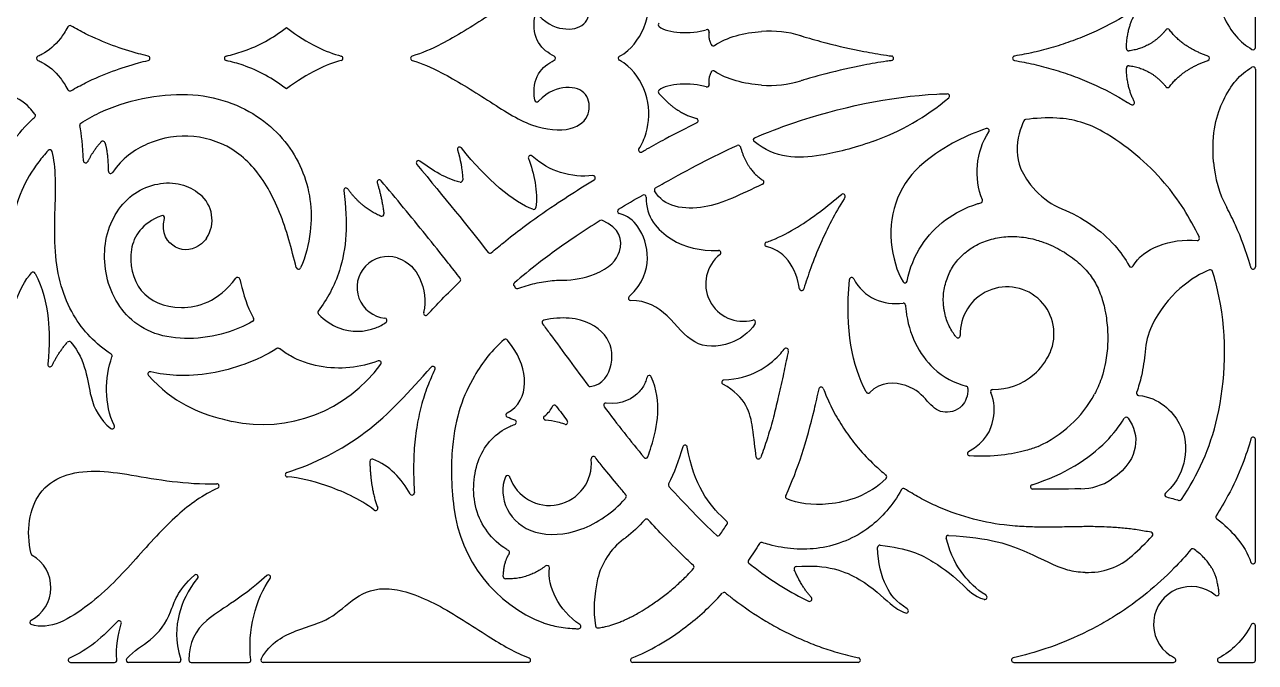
# Model space of a CAD drawing. Header units: millimetres. Extents: x -254 to 403, y -359 to 324.
# Drawn here: x 5.2 to 140.2, y -66.3 to 3.7 of the extents above; entities that cross this region are included whole.
import ezdxf

# ---------------------------------------------------------------- set-up
doc = ezdxf.new("R2010")
doc.units = ezdxf.units.MM
doc.header["$MEASUREMENT"] = 0
doc.layers.add('Layer 03', color=5, linetype='Continuous')

msp = doc.modelspace()

# ---------------------------------------------------------------- linework, layer by layer
at = {"layer": 'Layer 03'}
for p, q in [((140.25, 1.19), (140.25, 22.9)), ((140.25, -1.19), (140.25, -22.9)), ((58.69, -31.64), (58.16, -30.93)), ((140.25, -55.25), (140.25, -41.83)), ((140.25, -66.06), (140.25, -62.28)), ((10.22, -66.31), (15.05, -66.31)), ((22.08, -66.31), (16.58, -66.31)), ((23.46, -66.31), (29.77, -66.31)), ((60.47, -66.31), (31.36, -66.31)), ((96.65, -66.31), (71.92, -66.31)), ((113.74, -66.31), (131.27, -66.31)), ((136.32, -66.31), (140, -66.31))]:
    msp.add_line(p, q, dxfattribs=at)
for centre, radius, start, end in [((10.14, 3.34), 0.249, 59.7788, 152.7931), ((74.97, 3.69), 0.249, 138.1935, 230.9758), ((80.06, 2.9), 0.249, 346.8425, 107.2344), ((86.94, -8.78), 11.76, 73.098, 94.2734), ((130.63, 2.97), 0.249, 36.0283, 141.0963), ((80.76, 1.61), 0.249, 207.173, 304.7205), ((6.75, 0), 0.249, 113.951, 246.049), ((18.68, 0), 0.249, 283.0943, 76.9057), ((27.35, 0), 0.249, 103.0328, 256.9672), ((39.87, 0), 0.249, 285.1375, 74.8625), ((47.79, 0), 0.249, 106.3392, 253.6608), ((63.2, 0), 0.249, 296.7258, 63.2742), ((70.58, 0), 0.249, 118.4647, 241.5353), ((100.29, 0), 0.249, 278.0399, 81.9601), ((113.86, 0), 0.249, 99.4124, 260.5876), ((126.34, 1.06), 0.249, 178.6044, 277.1859), ((134.96, 0), 0.249, 289.4431, 70.5569), ((140, 1.19), 0.249, 239.3379, 0), ((126.34, -1.06), 0.249, 82.8141, 181.3956), ((140, -1.19), 0.249, 360, 120.6621), ((80.76, -1.61), 0.249, 55.2795, 152.827), ((86.94, 8.78), 11.76, 265.7266, 286.902), ((10.14, -3.34), 0.249, 207.2069, 300.2212), ((74.97, -3.69), 0.249, 129.0242, 221.8065), ((80.06, -2.9), 0.249, 252.7656, 13.1575), ((106.43, -4.14), 0.249, 310.185, 91.3041), ((130.63, -2.97), 0.249, 218.9037, 323.9717), ((61.41, -4.54), 0.249, 188.8881, 316.8862), ((89.28, 16.16), 26.83, 289.5046, 310.185), ((126.74, -4.87), 0.249, 237.5466, 27.6839), ((6.12, -6.28), 0.249, 312.8123, 36.454), ((78.85, -6.84), 0.249, 296.4714, 76.696), ((115.05, -6.96), 0.249, 97.3496, 156.9928), ((117.98, -17.51), 10.95, 59.6022, 87.4236), ((11.49, -7.32), 0.249, 122.687, 191.2794), ((110.79, -7.95), 0.249, 325.7009, 108.5738), ((13.77, -9.34), 0.249, 19.4885, 137.9161), ((85.39, -8.95), 0.249, 112.8746, 231.6923), ((7.96, -10.29), 0.249, 13.4948, 137.4867), ((52.92, -9.99), 0.249, 38.3406, 197.4591), ((60.7, -10.91), 0.249, 47.9697, 200.9161), ((72.8, -10.07), 0.249, 146.165, 299.259), ((83.49, -9.79), 0.249, 15.8798, 114.531), ((11.88, -11.24), 0.249, 181.4074, 335.292), ((48.41, -11.48), 0.249, 53.2245, 219.8515), ((110.18, -19.14), 9.94, 129.4408, 185.7375), ((148.12, -10.48), 12.5, 184.194, 208.193), ((14.63, -12.39), 0.249, 179.3445, 326.6553), ((44.11, -13.6), 0.249, 39.9887, 197.6531), ((53.02, -13.34), 0.249, 257.5276, 1.8199), ((67.55, -13.13), 0.249, 301.3206, 96.7994), ((86.07, -13.6), 0.249, 294.3846, 57.4203), ((40.45, -14.48), 0.249, 35.603, 188.1526), ((74.54, -14.43), 0.249, 119.4307, 207.8096), ((122.13, -8.94), 8.19, 223.1102, 247.6972), ((22.1, -17.74), 3.65, 326.902, 51.086), ((73.14, -15.23), 0.249, 357.7811, 119.9248), ((94.99, -15.14), 0.249, 327.8755, 129.9036), ((110.06, -15.62), 0.249, 285.5178, 22.0825), ((20.31, -17.51), 0.249, 344.0152, 111.026), ((44.37, -17.1), 0.249, 247.4711, 7.8758), ((61.04, -16.34), 0.249, 250.4512, 352.3447), ((70.49, -16.79), 0.249, 121.0635, 255.264), ((68.5, -18.02), 0.249, 65.8954, 122.1256), ((86.65, -20.42), 0.249, 109.1395, 255.6894), ((133.87, -19.76), 0.249, 264.2202, 25.2312), ((56.24, -21.15), 0.249, 218.0333, 310.5392), ((84.03, -24.77), 4.1, 127.9848, 285.1166), ((81.35, -21.35), 0.249, 307.9848, 91.0059), ((45.05, -25.15), 3.39, 72.4786, 264.5751), ((126.61, -22.67), 0.249, 208.5816, 330.5559), ((140, -22.9), 0.249, 195.7822, 360), ((6.13, -23.73), 0.249, 28.0141, 135.0579), ((28.55, -24.29), 0.249, 13.3926, 143.5177), ((35.24, -22.91), 0.249, 195.1701, 336.566), ((52.79, -24.3), 0.249, 314.1032, 37.9749), ((64.2, -14.52), 9.83, 270.2837, 291.0905), ((95.95, -24.31), 0.249, 26.6204, 174.7758), ((135.31, -23.46), 0.249, 17.26, 109.1703), ((59.09, -24.84), 0.249, 130.7347, 217.2841), ((59.23, -25.03), 0.249, 217.2482, 290.3994), ((90.45, -25.25), 0.249, 188.2725, 343.0205), ((101.8, -24.41), 0.249, 213.119, 349.0948), ((113, -30.24), 5.15, 336.1275, 182.0369), ((71.69, -26.34), 0.249, 133.0936, 270.902), ((101.61, -27.12), 0.249, 2.9835, 97.4827), ((37.61, -27.9), 0.249, 142.7369, 223.5758), ((49.22, -27.97), 0.249, 168.0552, 317.188), ((30.09, -28.65), 0.249, 299.9909, 29.0052), ((44.7, -28.77), 0.249, 307.1114, 84.5751), ((62.21, -28.99), 0.249, 102.6767, 216.6405), ((85.16, -28.97), 0.249, 327.1909, 105.1166), ((136.66, -32.93), 8.55, 155.3665, 175.3266), ((57.96, -31.08), 0.249, 36.5417, 129.8347), ((107.6, -30.44), 0.249, 219.682, 2.0369), ((10.06, -31.33), 0.249, 40.7995, 139.6705), ((33, -32.07), 0.249, 52.3486, 122.0391), ((88.75, -32.07), 0.249, 347.8925, 142.1586), ((7.97, -33.61), 0.249, 174.336, 334.617), ((14.54, -32.69), 0.249, 340.4486, 56.4016), ((31.3, -24.21), 15.99, 257.8521, 324.1421), ((44.06, -33.44), 0.249, 324.1421, 111.4411), ((18.96, -34.65), 0.249, 76.026, 221.8195), ((49.99, -34.06), 0.249, 333.6884, 138.3777), ((73.73, -35.06), 0.249, 24.0493, 164.6554), ((67.23, -35.78), 0.249, 216.7099, 276.0556), ((81.94, -35.56), 0.249, 93.2074, 241.4528), ((92.6, -36.33), 0.249, 20.4405, 167.8468), ((108.45, -36.23), 0.249, 0.6866, 74.7154), ((111.44, -36.6), 0.249, 91.1121, 202.5589), ((97.76, -36.51), 0.249, 207.1349, 316.8629), ((110.96, -30.51), 13.26, 294.2313, 331.34), ((127.45, -36.75), 0.249, 160.6336, 264.012), ((58.24, -39.15), 0.249, 117.4302, 243.4066), ((63.32, -38.32), 0.249, 36.6771, 156.8937), ((68.98, -38.09), 0.249, 83.4851, 217.176), ((14.8, -40.44), 0.249, 229.4747, 24.9054), ((58.9, -39.95), 0.249, 290.0612, 72.5675), ((62.38, -39.47), 0.249, 126.7735, 265.8635), ((64.54, -39.94), 0.249, 248.7082, 36.9539), ((126.08, -39.64), 0.249, 35.3881, 148.3118), ((140, -41.83), 0.249, 0, 164.3843), ((77.66, -42.71), 0.249, 9.1493, 163.7371), ((108.9, -43.38), 0.249, 120.4408, 266.2979), ((43.32, -44.24), 0.249, 69.4132, 181.4471), ((62.78, -44.47), 4.61, 198.678, 5.1938), ((67.62, -43.95), 0.249, 38.214, 186.1457), ((62.78, -44.47), 4.61, 5.1938, 6.1457), ((73.35, -43.65), 0.249, 219.5769, 340.7061), ((85.72, -43.73), 0.249, 189.4983, 339.3979), ((34.04, -45.7), 0.249, 107.5262, 265.1416), ((58.18, -46.03), 0.249, 18.678, 157.2027), ((99.55, -45.93), 0.249, 315.4805, 50.8771), ((26.27, -46.95), 0.249, 294.5469, 91.1336), ((76.08, -46.82), 0.249, 153.5464, 221.8326), ((101.63, -47.45), 0.249, 56.8397, 151.1158), ((115.81, -47.04), 0.249, 107.2002, 268.2401), ((121.02, -41.11), 6.15, 270.6436, 303.9459), ((47.71, -47.69), 0.249, 209.1613, 4.0117), ((70.98, -48.07), 0.249, 320.1045, 40.5107), ((88.93, -48.12), 0.249, 155.2655, 246.5476), ((130.56, -47.91), 0.249, 133.4289, 256.4392), ((131.93, -48.28), 0.249, 252.7936, 325.9479), ((43.7, -49.4), 0.249, 231.7215, 21.2103), ((67.76, -47.45), 15.58, 186.9903, 248.8189), ((73.42, -50.82), 0.249, 42.5119, 138.4413), ((82.06, -50.99), 0.249, 327.4829, 48.2793), ((136.15, -50.34), 0.249, 147.048, 233.885), ((81.28, -52.17), 0.249, 226.9638, 325.588), ((106.56, -52.62), 0.249, 87.3125, 194.7619), ((128.75, -52.27), 0.249, 317.0866, 78.3548), ((75.49, -58.88), 7.62, 126.9554, 166.8801), ((86.05, -53.38), 0.249, 71.1402, 147.6425), ((99.04, -53.68), 0.249, 83.79, 181.1875), ((133.37, -54.08), 0.249, 54.2042, 139.8356), ((4.02, -58.08), 4.05, 297.4934, 60.4073), ((6.14, -54.35), 0.249, 193.2798, 240.4073), ((58.16, -54.24), 0.249, 325.0563, 60.3081), ((84.82, -55.23), 0.249, 144.9422, 231.6778), ((121.9, -49.13), 7.3, 267.3761, 311.7102), ((140, -55.25), 0.249, 199.7336, 0), ((23.98, -56.92), 0.249, 319.4204, 132), ((31.93, -56.96), 0.249, 323.0559, 132.0694), ((62.52, -55.91), 0.249, 353.6751, 127.6412), ((78.4, -55.85), 0.249, 317.7396, 47.288), ((89.88, -56.03), 0.249, 94.9952, 202.7817), ((57.96, -56.89), 0.249, 177.615, 268.1413), ((133.2, -62.11), 4.13, 50.0975, 236.3551), ((81.94, -58.88), 0.249, 51.6761, 137.9822), ((91.33, -59.36), 0.249, 244.5893, 41.8979), ((110.55, -59.15), 0.249, 253.509, 58.1356), ((136.01, -58.75), 0.249, 230.0975, 3.4792), ((101.92, -60.64), 0.249, 252.0288, 58.2805), ((6, -61.9), 0.249, 117.4934, 249.105), ((15.56, -61.98), 0.249, 342.3165, 136.7997), ((140, -62.28), 0.249, 360, 154.8772), ((65.97, -62.36), 0.249, 268.6057, 55.3759), ((68.07, -62.27), 0.249, 188.8611, 277.2191), ((10.22, -66.06), 0.249, 112.9205, 270), ((15.05, -66.06), 0.249, 270, 4.8205), ((16.58, -66.06), 0.249, 138.5194, 270), ((22.08, -66.06), 0.249, 270, 16.3905), ((23.46, -66.06), 0.249, 179.5266, 270), ((29.77, -66.06), 0.249, 270, 7.7707), ((31.36, -66.06), 0.249, 150.9868, 270), ((60.47, -66.06), 0.249, 270, 69.3803), ((71.92, -66.06), 0.249, 111.147, 270), ((96.65, -66.06), 0.249, 270, 77.3205), ((113.74, -66.06), 0.249, 103.1328, 270), ((131.27, -66.06), 0.249, 270, 62.6602), ((136.32, -66.06), 0.249, 116.3613, 270), ((140, -66.06), 0.249, 270, 360)]:
    msp.add_arc(centre, radius, start, end, dxfattribs=at)
for points, knots in [([(135.65, 11.39), (135.41, 8.08), (136.75, 3.82), (138.55, 1.76), (139.87, 0.98)], [540.527479, 540.527479, 540.527479, 540.527479, 546.731758, 554.064512, 554.064512, 554.064512, 554.064512]), ([(70.46, 0.22), (70.79, 0.39), (72.11, 1.3), (73.91, 4.31), (73.67, 7.81), (72.94, 9.41), (72.59, 9.94)], [1417.803903, 1417.803903, 1417.803903, 1417.803903, 1419.218878, 1423.932934, 1428.646989, 1431.323659, 1431.323659, 1431.323659, 1431.323659]), ([(61.59, 4.71), (62.62, 3.61), (64.91, 2.91), (67.02, 3.69), (67.4, 6.2), (65.51, 8.09), (60.82, 7.76), (56.09, 4.63), (51.22, 1.59), (48.77, 0.55), (47.72, 0.24)], [918.2689, 918.2689, 918.2689, 918.2689, 922.522601, 927.232541, 931.942482, 936.652423, 941.362364, 946.072304, 950.782245, 954.188106, 954.188106, 954.188106, 954.188106]), ([(126.61, 5.08), (126.48, 5), (125.09, 4.13), (122.97, 3.02), (120.21, 1.9), (118.09, 1.2), (115.96, 0.64), (114.53, 0.36), (113.82, 0.25)], [532.549123, 532.549123, 532.549123, 532.549123, 533.004885, 537.49177, 539.736352, 541.970583, 544.218732, 546.36623, 546.36623, 546.36623, 546.36623]), ([(9.92, 3.46), (9.66, 2.96), (8.82, 1.65), (7.71, 0.74), (6.8, 0.3), (6.65, 0.23)], [445.702642, 445.702642, 445.702642, 445.702642, 447.459663, 451.200791, 451.958609, 451.958609, 451.958609, 451.958609]), ([(18.74, 0.24), (18.38, 0.32), (16.19, 0.88), (13.34, 1.89), (10.8, 3.25), (10.27, 3.56)], [435.116062, 435.116062, 435.116062, 435.116062, 436.455497, 443.433612, 445.296791, 445.296791, 445.296791, 445.296791]), ([(27.29, 0.24), (27.94, 0.39), (30.47, 1.11), (32.37, 2.2), (33.91, 3.37)], [331.09135, 331.09135, 331.09135, 331.09135, 333.384657, 340.362772, 340.362772, 340.362772, 340.362772]), ([(90.36, 2.47), (90.47, 2.44), (91.39, 2.16), (93.68, 1.52), (96.71, 0.84), (99.12, 0.42), (100.14, 0.27), (100.33, 0.25)], [1463.187095, 1463.187095, 1463.187095, 1463.187095, 1463.549589, 1466.074959, 1470.354682, 1472.883918, 1473.454213, 1473.454213, 1473.454213, 1473.454213]), ([(6.65, -0.23), (6.8, -0.3), (7.71, -0.74), (8.82, -1.65), (9.66, -2.96), (9.92, -3.46)], [417.602386, 417.602386, 417.602386, 417.602386, 418.360204, 422.101332, 423.858353, 423.858353, 423.858353, 423.858353]), ([(10.27, -3.56), (10.8, -3.25), (13.34, -1.89), (16.19, -0.88), (18.38, -0.32), (18.74, -0.24)], [424.264205, 424.264205, 424.264205, 424.264205, 426.127383, 433.105499, 434.444933, 434.444933, 434.444933, 434.444933]), ([(33.91, -3.37), (32.37, -2.2), (30.47, -1.11), (27.94, -0.39), (27.29, -0.24)], [348.206425, 348.206425, 348.206425, 348.206425, 355.184541, 357.477847, 357.477847, 357.477847, 357.477847]), ([(47.72, -0.24), (48.77, -0.55), (51.22, -1.59), (56.09, -4.63), (60.82, -7.76), (65.51, -8.09), (67.4, -6.2), (67.02, -3.69), (64.91, -2.91), (62.62, -3.61), (61.59, -4.71)], [872.245176, 872.245176, 872.245176, 872.245176, 875.651036, 880.360977, 885.070918, 889.780859, 894.4908, 899.20074, 903.910681, 908.164382, 908.164382, 908.164382, 908.164382]), ([(72.59, -9.94), (72.94, -9.41), (73.67, -7.81), (73.91, -4.31), (72.11, -1.3), (70.79, -0.39), (70.46, -0.22)], [1403.74715, 1403.74715, 1403.74715, 1403.74715, 1406.423819, 1411.137875, 1415.85193, 1417.266906, 1417.266906, 1417.266906, 1417.266906]), ([(100.33, -0.25), (100.14, -0.27), (99.12, -0.42), (96.71, -0.84), (93.68, -1.52), (91.39, -2.16), (90.47, -2.44), (90.36, -2.47)], [1474.169449, 1474.169449, 1474.169449, 1474.169449, 1474.739744, 1477.26898, 1481.548703, 1484.074073, 1484.436567, 1484.436567, 1484.436567, 1484.436567]), ([(113.82, -0.25), (114.53, -0.36), (115.96, -0.64), (118.09, -1.2), (120.21, -1.9), (122.97, -3.02), (125.09, -4.13), (126.48, -5), (126.61, -5.08)], [547.06949, 547.06949, 547.06949, 547.06949, 549.216988, 551.465137, 553.699369, 555.94395, 560.430835, 560.886598, 560.886598, 560.886598, 560.886598]), ([(135.65, -11.39), (135.41, -8.08), (136.75, -3.82), (138.55, -1.76), (139.87, -0.98)], [540.527479, 540.527479, 540.527479, 540.527479, 546.731758, 554.064512, 554.064512, 554.064512, 554.064512]), ([(6.32, -6.13), (6.13, -5.87), (5.25, -4.81), (3.83, -3.97), (1.92, -3.8), (1.2, -3.97)], [686.350432, 686.350432, 686.350432, 686.350432, 688.261783, 694.909995, 698.463373, 698.463373, 698.463373, 698.463373]), ([(11.35, -7.11), (11.98, -6.71), (15.38, -4.81), (23.52, -3.07), (31.63, -6.16), (36.16, -11.95), (36.99, -17.97), (36.02, -21.74), (35.47, -23.01)], [799.024245, 799.024245, 799.024245, 799.024245, 800.807845, 808.061565, 815.315286, 822.569006, 829.822726, 833.857492, 833.857492, 833.857492, 833.857492]), ([(85.3, -8.72), (86.65, -8.15), (92.88, -5.75), (100.58, -4.1), (106.05, -3.9), (106.43, -3.89)], [446.511938, 446.511938, 446.511938, 446.511938, 450.497752, 464.421351, 465.451153, 465.451153, 465.451153, 465.451153]), ([(0.24, -17.63), (0.63, -15.67), (1.79, -11.96), (4.48, -8.15), (6.24, -6.51), (6.29, -6.46)], [672.103318, 672.103318, 672.103318, 672.103318, 678.798904, 685.777023, 685.985476, 685.985476, 685.985476, 685.985476]), ([(78.96, -7.07), (77.8, -7.65), (75.95, -8.61), (73.95, -9.71), (73.09, -10.19), (72.92, -10.29)], [1508.753264, 1508.753264, 1508.753264, 1508.753264, 1512.675339, 1515.021585, 1515.632004, 1515.632004, 1515.632004, 1515.632004]), ([(110.71, -7.72), (109.58, -8.1), (107.01, -9.19), (104.94, -10.57), (103.87, -11.46)], [496.660536, 496.660536, 496.660536, 496.660536, 498.674799, 501.484564, 501.484564, 501.484564, 501.484564]), ([(114.82, -6.87), (114.49, -7.64), (113.72, -9.76), (114.49, -12.76), (116.15, -14.53)], [670.206707, 670.206707, 670.206707, 670.206707, 675.528667, 679.957566, 679.957566, 679.957566, 679.957566]), ([(134.1, -19.65), (133.08, -17.5), (130.17, -12.91), (126.06, -9.55), (123.52, -8.06)], [646.550352, 646.550352, 646.550352, 646.550352, 653.674816, 662.758424, 662.758424, 662.758424, 662.758424]), ([(35, -22.98), (34.72, -21.96), (33.93, -18.65), (32.08, -14.05), (28.71, -9.93), (23.78, -8.17), (18.88, -8.89), (15.85, -10.99), (14.84, -12.53)], [834.474448, 834.474448, 834.474448, 834.474448, 837.059881, 842.58976, 848.119639, 853.649518, 859.179397, 863.89508, 863.89508, 863.89508, 863.89508]), ([(98.24, -9.13), (96.14, -9.87), (91.58, -11.1), (87.59, -11), (85.24, -9.15)], [475.788117, 475.788117, 475.788117, 475.788117, 481.781777, 490.633088, 490.633088, 490.633088, 490.633088]), ([(7.78, -10.12), (7.4, -10.53), (5.38, -12.95), (3.51, -17.21), (2.96, -24.48), (3.45, -27.58)], [997.21861, 997.21861, 997.21861, 997.21861, 998.723711, 1005.977431, 1012.287366, 1012.287366, 1012.287366, 1012.287366]), ([(14.68, -32.48), (13.01, -31.38), (9.99, -28.28), (8.1, -21.58), (8.78, -13.79), (8.4, -11.05), (8.21, -10.23)], [973.851748, 973.851748, 973.851748, 973.851748, 979.774397, 986.422609, 993.070822, 996.677593, 996.677593, 996.677593, 996.677593]), ([(67.52, -12.88), (66.39, -13.01), (64.08, -12.81), (61.86, -11.62), (60.87, -10.73)], [432.102166, 432.102166, 432.102166, 432.102166, 435.966634, 439.480161, 439.480161, 439.480161, 439.480161]), ([(74.41, -14.22), (74.74, -14.04), (77.78, -12.33), (80.69, -10.79), (83.39, -9.56)], [291.67073, 291.67073, 291.67073, 291.67073, 292.617495, 300.667806, 300.667806, 300.667806, 300.667806]), ([(30.21, -28.87), (29.29, -29.4), (25.82, -30.9), (18.79, -31.03), (14.17, -26.16), (13.52, -19.34), (16.86, -14.15), (21.68, -13.27), (23.79, -14.41), (24.4, -14.9)], [1014.573491, 1014.573491, 1014.573491, 1014.573491, 1017.47733, 1024.73105, 1031.98477, 1039.23849, 1046.49221, 1053.74593, 1057.22022, 1057.22022, 1057.22022, 1057.22022]), ([(52.99, -24.15), (52.55, -23.59), (51.3, -21.99), (48.43, -18.4), (45.96, -15.41), (44.31, -13.44)], [757.115216, 757.115216, 757.115216, 757.115216, 759.254731, 763.212606, 770.957559, 770.957559, 770.957559, 770.957559]), ([(63.39, -16.08), (64.33, -15.45), (65.75, -14.53), (67.2, -13.63), (67.68, -13.34)], [481.9842, 481.9842, 481.9842, 481.9842, 485.385921, 487.09639, 487.09639, 487.09639, 487.09639]), ([(40.2, -14.51), (40.72, -18.11), (40.32, -22.91), (38.39, -26.46), (37.41, -27.75)], [781.326392, 781.326392, 781.326392, 781.326392, 787.337765, 791.59915, 791.59915, 791.59915, 791.59915]), ([(86.17, -13.83), (83.79, -14.91), (79.89, -17.04), (75.26, -16.33), (74.32, -14.55)], [306.464644, 306.464644, 306.464644, 306.464644, 313.37977, 320.441568, 320.441568, 320.441568, 320.441568]), ([(56.4, -21.34), (56.84, -20.97), (57.97, -20.02), (60.28, -18.23), (62.2, -16.88), (63.39, -16.08)], [473.194961, 473.194961, 473.194961, 473.194961, 474.919987, 477.64958, 481.9842, 481.9842, 481.9842, 481.9842]), ([(73.39, -15.24), (73.3, -17.38), (76.14, -20.53), (79.37, -21.13), (81.31, -21.1), (81.35, -21.1)], [445.294019, 445.294019, 445.294019, 445.294019, 450.796075, 456.686026, 456.813011, 456.813011, 456.813011, 456.813011]), ([(86.57, -20.19), (86.78, -20.12), (88.98, -19.3), (92.12, -17.17), (94.07, -15.58), (94.83, -14.95)], [350.600797, 350.600797, 350.600797, 350.600797, 351.226227, 357.116177, 360.870154, 360.870154, 360.870154, 360.870154]), ([(95.2, -15.27), (95.17, -15.32), (94.65, -16.16), (93.69, -17.83), (92.48, -20.37), (91.48, -22.87), (90.92, -24.54), (90.68, -25.32)], [361.577135, 361.577135, 361.577135, 361.577135, 361.758357, 364.556486, 367.374301, 370.216857, 372.671682, 372.671682, 372.671682, 372.671682]), ([(102.04, -24.45), (102.31, -23.05), (103.8, -19.29), (107.32, -16.69), (109.98, -15.9), (110.12, -15.86)], [473.701057, 473.701057, 473.701057, 473.701057, 478.471519, 486.944324, 487.41049, 487.41049, 487.41049, 487.41049]), ([(20.22, -17.28), (18, -18.14), (16.27, -20.97), (17.43, -26.01), (21.89, -27.96), (26.41, -26.77), (28.35, -24.14)], [983.281434, 983.281434, 983.281434, 983.281434, 989.296038, 995.738496, 1002.180954, 1008.289307, 1008.289307, 1008.289307, 1008.289307]), ([(71.52, -26.16), (73.11, -24.68), (73.93, -21.67), (72.77, -18.41), (71.31, -17.26), (70.43, -17.03)], [488.084871, 488.084871, 488.084871, 488.084871, 492.022639, 496.390085, 499.953115, 499.953115, 499.953115, 499.953115]), ([(119.02, -16.51), (121.26, -17.43), (124.23, -19.5), (125.96, -22.01), (126.39, -22.79)], [683.485061, 683.485061, 683.485061, 683.485061, 690.629686, 693.670505, 693.670505, 693.670505, 693.670505]), ([(139.76, -22.97), (139.73, -22.86), (139.27, -21.28), (138.45, -19.05), (137.45, -17.02), (137.1, -16.38)], [528.127962, 528.127962, 528.127962, 528.127962, 528.453442, 533.083298, 535.27019, 535.27019, 535.27019, 535.27019]), ([(25.16, -19.73), (24.99, -19.98), (24.04, -20.99), (21.75, -21.42), (20.09, -19.2), (20.55, -17.58)], [1062.603974, 1062.603974, 1062.603974, 1062.603974, 1063.739934, 1068.109157, 1072.100443, 1072.100443, 1072.100443, 1072.100443]), ([(67.73, -23.69), (69.43, -23.03), (71.17, -20.86), (70.48, -18.63), (68.6, -17.79)], [365.366593, 365.366593, 365.366593, 365.366593, 369.723733, 375.776577, 375.776577, 375.776577, 375.776577]), ([(65.71, -19.53), (64.27, -20.49), (61.89, -22.19), (59.77, -23.93), (58.93, -24.65)], [378.680074, 378.680074, 378.680074, 378.680074, 383.077816, 386.179258, 386.179258, 386.179258, 386.179258]), ([(107.41, -30.6), (107.38, -30.55), (107.2, -30.33), (106.9, -29.89), (106.56, -29.23), (106.29, -28.51), (106.13, -27.89), (106.05, -27.37), (106, -26.85), (105.99, -26.19), (106.08, -25.38), (106.27, -24.58), (106.54, -23.81), (106.9, -23.09), (107.5, -22.19), (108.4, -21.28), (109.48, -20.56), (110.44, -20.12), (111.28, -19.84), (112.17, -19.65), (113.44, -19.52), (114.75, -19.6), (115.98, -19.86), (116.9, -20.14), (117.82, -20.5), (118.81, -21), (119.75, -21.58), (120.6, -22.22), (121.34, -22.89), (121.97, -23.59), (122.48, -24.3), (122.9, -25.05), (123.25, -25.86), (123.53, -26.72), (123.73, -27.53), (123.88, -28.39), (124.04, -29.62), (124.08, -31.33), (123.88, -33.14), (123.54, -34.56), (123.19, -35.61), (122.87, -36.34), (122.66, -36.75), (122.6, -36.87)], [1001.01689, 1001.01689, 1001.01689, 1001.01689, 1001.186808, 1001.878379, 1002.624663, 1003.400873, 1004.184893, 1004.574048, 1004.962415, 1005.760846, 1006.57991, 1007.406773, 1008.22878, 1009.034716, 1009.824188, 1011.462769, 1012.863414, 1013.737169, 1014.620793, 1015.531476, 1016.47424, 1018.452747, 1019.484289, 1020.252003, 1021.346317, 1022.466033, 1023.581397, 1024.661681, 1025.675077, 1026.595371, 1027.462847, 1028.317739, 1029.18862, 1030.097064, 1031.05744, 1031.697487, 1032.71829, 1034.78337, 1036.860098, 1038.175025, 1039.184665, 1040.184364, 1040.579739, 1040.579739, 1040.579739, 1040.579739]), ([(90.2, -25.28), (90.17, -25.05), (89.89, -23.61), (88.83, -21.56), (87.25, -20.83), (86.59, -20.67)], [340.695181, 340.695181, 340.695181, 340.695181, 341.645767, 346.688637, 349.961352, 349.961352, 349.961352, 349.961352]), ([(46.07, -21.92), (47.41, -22.34), (49.02, -24.41), (49.24, -26.65), (48.97, -27.92)], [814.499117, 814.499117, 814.499117, 814.499117, 819.430496, 826.27623, 826.27623, 826.27623, 826.27623]), ([(6.35, -23.62), (7.2, -25.21), (7.86, -28.15), (7.94, -31.37), (7.72, -33.59)], [937.742752, 937.742752, 937.742752, 937.742752, 943.997075, 948.937803, 948.937803, 948.937803, 948.937803]), ([(28.79, -24.23), (29.09, -25.49), (29.48, -26.96), (30.2, -28.34), (30.3, -28.53)], [1008.857086, 1008.857086, 1008.857086, 1008.857086, 1013.442395, 1014.185093, 1014.185093, 1014.185093, 1014.185093]), ([(132.14, -48.42), (133.95, -45.73), (136.83, -39.45), (137.23, -29.72), (135.83, -24.29), (135.55, -23.39)], [731.512523, 731.512523, 731.512523, 731.512523, 743.359772, 757.283374, 760.092103, 760.092103, 760.092103, 760.092103]), ([(49.4, -28.14), (49.91, -27.58), (51.08, -26.34), (52.29, -25.14), (52.97, -24.48)], [751.618304, 751.618304, 751.618304, 751.618304, 753.900533, 756.749256, 756.749256, 756.749256, 756.749256]), ([(59.32, -25.27), (59.39, -25.24), (59.77, -25.1), (60.47, -24.88), (61.42, -24.65), (62.37, -24.48), (63.31, -24.37), (63.94, -24.35), (64.24, -24.35)], [356.726429, 356.726429, 356.726429, 356.726429, 356.946712, 357.945677, 358.928265, 359.896117, 360.851674, 361.782502, 361.782502, 361.782502, 361.782502]), ([(85.37, -29.11), (84.63, -30.25), (82.13, -31.78), (78.44, -31.73), (76.07, -28.25), (73.48, -26.56), (71.7, -26.59)], [469.318261, 469.318261, 469.318261, 469.318261, 472.800572, 477.892655, 482.984738, 487.483568, 487.483568, 487.483568, 487.483568]), ([(37.43, -28.07), (38.11, -28.78), (40.2, -30.15), (42.98, -30.04), (44.52, -29.23), (44.86, -28.97)], [791.951876, 791.951876, 791.951876, 791.951876, 795.159901, 800.689782, 802.488865, 802.488865, 802.488865, 802.488865]), ([(101.86, -27.11), (101.87, -27.32), (102.09, -30.01), (104.12, -34.06), (107.23, -35.64), (108.52, -35.99)], [523.136629, 523.136629, 523.136629, 523.136629, 523.838476, 532.31128, 537.94488, 537.94488, 537.94488, 537.94488]), ([(62.01, -29.14), (62.29, -29.51), (64.03, -31.87), (65.68, -34.11), (67.03, -35.92)], [321.436648, 321.436648, 321.436648, 321.436648, 322.37285, 327.400707, 327.400707, 327.400707, 327.400707]), ([(67.26, -36.02), (68.67, -35.87), (70, -33.48), (69.35, -30.16), (66.08, -28.31), (63.13, -28.53), (62.15, -28.75)], [296.814727, 296.814727, 296.814727, 296.814727, 303.573618, 310.557295, 317.540971, 320.939387, 320.939387, 320.939387, 320.939387]), ([(57.8, -30.88), (56.53, -31.95), (54.01, -35.17), (51.93, -40.69), (51.98, -46.75), (52.29, -49.35)], [1190.515739, 1190.515739, 1190.515739, 1190.515739, 1195.775378, 1202.759055, 1206.697404, 1206.697404, 1206.697404, 1206.697404]), ([(10.25, -31.16), (11.99, -33.19), (12.08, -37.28), (13.46, -39.63), (14.64, -40.63)], [953.471784, 953.471784, 953.471784, 953.471784, 959.609206, 964.735358, 964.735358, 964.735358, 964.735358]), ([(32.87, -31.86), (31.77, -32.54), (28.36, -34.2), (23.22, -35.11), (19.93, -34.63), (19.02, -34.4)], [629.175698, 629.175698, 629.175698, 629.175698, 632.680868, 639.329082, 642.025154, 642.025154, 642.025154, 642.025154]), ([(43.97, -33.2), (43.02, -33.58), (39.87, -34.37), (35.78, -33.66), (33.53, -32.17), (33.15, -31.87)], [616.376107, 616.376107, 616.376107, 616.376107, 620.027976, 627.281697, 628.871616, 628.871616, 628.871616, 628.871616]), ([(81.92, -35.31), (84.95, -35.14), (87.12, -33.61), (88.39, -32.13), (88.55, -31.92)], [312.498933, 312.498933, 312.498933, 312.498933, 317.038464, 317.791915, 317.791915, 317.791915, 317.791915]), ([(88.99, -32.12), (88.95, -32.31), (88.76, -33.22), (88.39, -34.97), (87.9, -37.21), (87.36, -39.44), (86.77, -41.51), (86.27, -42.97), (85.99, -43.73), (85.96, -43.82)], [289.461863, 289.461863, 289.461863, 289.461863, 290.034289, 292.278298, 294.833276, 296.950503, 299.182879, 301.310876, 301.607654, 301.607654, 301.607654, 301.607654]), ([(111.44, -36.35), (113.06, -36.32), (115.37, -35.64), (117.26, -33.33), (117.7, -32.33)], [971.290468, 971.290468, 971.290468, 971.290468, 978.389347, 981.827572, 981.827572, 981.827572, 981.827572]), ([(128.14, -32.24), (128.07, -33.11), (127.84, -34.6), (127.43, -36.07), (127.22, -36.67)], [773.263362, 773.263362, 773.263362, 773.263362, 776.165349, 778.183992, 778.183992, 778.183992, 778.183992]), ([(18.78, -34.81), (21.48, -37.83), (24.71, -39.09), (27.58, -39.77), (27.93, -39.85)], [642.661298, 642.661298, 642.661298, 642.661298, 651.81824, 653.13571, 653.13571, 653.13571, 653.13571]), ([(33.96, -45.46), (36.97, -44.51), (43.09, -41.44), (47.45, -36.54), (49.8, -33.9)], [694.026315, 694.026315, 694.026315, 694.026315, 705.232646, 716.813102, 716.813102, 716.813102, 716.813102]), ([(50.21, -34.17), (49.91, -34.77), (49.34, -36.08), (48.66, -38.21), (48.25, -40.16), (48.03, -41.82), (47.87, -43.65), (47.85, -45.61), (47.92, -47.12), (47.96, -47.67)], [717.531695, 717.531695, 717.531695, 717.531695, 719.554761, 721.82306, 724.25412, 725.540856, 726.884329, 729.787462, 731.436767, 731.436767, 731.436767, 731.436767]), ([(73.49, -35), (73.43, -35.21), (73.22, -35.82), (72.47, -37), (70.82, -38.05), (69, -37.85)], [280.727723, 280.727723, 280.727723, 280.727723, 281.513785, 283.37435, 287.583428, 287.583428, 287.583428, 287.583428]), ([(73.59, -43.73), (73.71, -43.38), (74.52, -40.88), (75.19, -37.74), (73.95, -34.96)], [294.258214, 294.258214, 294.258214, 294.258214, 295.159537, 300.326534, 300.326534, 300.326534, 300.326534]), ([(85.48, -43.77), (85.32, -42.81), (85.15, -40.34), (84.4, -37.18), (81.82, -35.77)], [302.261714, 302.261714, 302.261714, 302.261714, 306.411361, 311.852091, 311.852091, 311.852091, 311.852091]), ([(88.71, -48.01), (90.06, -45.07), (91.23, -41.41), (92.19, -37.05), (92.36, -36.28)], [-2546.735884, -2546.735884, -2546.735884, -2546.735884, -2539.174989, -2537.580891, -2537.580891, -2537.580891, -2537.580891]), ([(92.83, -36.25), (92.94, -36.52), (93.33, -37.52), (94.13, -39.15), (95.31, -41.05), (96.73, -42.9), (98.21, -44.46), (99.28, -45.39), (99.71, -45.74)], [-2570.17728, -2570.17728, -2570.17728, -2570.17728, -2569.282864, -2566.956987, -2564.722305, -2562.549878, -2559.924197, -2558.267412, -2558.267412, -2558.267412, -2558.267412]), ([(108.7, -36.23), (108.71, -37.06), (108.1, -38.59), (105.74, -39.16), (104.31, -37.74), (102.51, -35.65), (99.09, -35.44), (97.94, -36.68)], [538.267892, 538.267892, 538.267892, 538.267892, 540.691915, 543.984781, 547.277647, 550.570512, 553.652665, 553.652665, 553.652665, 553.652665]), ([(108.77, -43.17), (110.66, -42.06), (111.7, -39.95), (111.63, -37.71), (111.21, -36.7)], [962.361017, 962.361017, 962.361017, 962.361017, 967.173937, 970.804189, 970.804189, 970.804189, 970.804189]), ([(127.43, -37), (129.72, -37.24), (132.64, -40.3), (132.73, -43.87), (131.83, -46.36), (130.39, -47.73)], [778.635065, 778.635065, 778.635065, 778.635065, 783.670514, 788.935487, 793.82643, 793.82643, 793.82643, 793.82643]), ([(58.29, -54.03), (58.22, -53.99), (56.47, -52.95), (54.08, -49.69), (54.59, -43.5), (57.02, -40.99), (58.79, -40.26), (58.98, -40.19)], [1154.350776, 1154.350776, 1154.350776, 1154.350776, 1154.633296, 1161.984075, 1169.334854, 1176.685633, 1177.561105, 1177.561105, 1177.561105, 1177.561105]), ([(64.45, -40.17), (64.19, -40.07), (63.5, -39.86), (62.8, -39.76), (62.36, -39.72)], [125.559835, 125.559835, 125.559835, 125.559835, 126.609108, 128.380498, 128.380498, 128.380498, 128.380498]), ([(115.74, -46.8), (119.29, -45.7), (123.09, -43.27), (125.32, -40.39), (125.86, -39.51)], [324.650458, 324.650458, 324.650458, 324.650458, 332.131996, 335.289695, 335.289695, 335.289695, 335.289695]), ([(126.28, -39.5), (126.96, -40.45), (127.51, -42.33), (126.31, -44.96), (124.45, -46.21)], [306.722379, 306.722379, 306.722379, 306.722379, 311.735602, 316.072272, 316.072272, 316.072272, 316.072272]), ([(139.76, -41.76), (139.5, -42.7), (138.79, -44.84), (137.49, -47.66), (136.4, -49.49), (135.94, -50.21)], [251.40925, 251.40925, 251.40925, 251.40925, 254.340554, 258.179845, 260.750261, 260.750261, 260.750261, 260.750261]), ([(82.22, -50.8), (82.12, -50.71), (80.45, -49.18), (78.58, -46.82), (77.91, -42.67)], [242.82787, 242.82787, 242.82787, 242.82787, 243.267654, 249.763061, 249.763061, 249.763061, 249.763061]), ([(116.4, -42.6), (115.98, -42.79), (114.12, -43.36), (111.48, -43.8), (108.88, -43.63)], [1049.203791, 1049.203791, 1049.203791, 1049.203791, 1051.102668, 1057.37898, 1057.37898, 1057.37898, 1057.37898]), ([(71.17, -47.91), (70.89, -47.58), (70.05, -46.58), (68.93, -45.21), (68.1, -44.17), (67.81, -43.8)], [460.747766, 460.747766, 460.747766, 460.747766, 462.057944, 464.65887, 466.075366, 466.075366, 466.075366, 466.075366]), ([(5.9, -54.4), (5.29, -51.84), (6.23, -46.52), (12.72, -44.64), (19.57, -46.4), (24.56, -46.74), (26.27, -46.7)], [603.05061, 603.05061, 603.05061, 603.05061, 615.040526, 628.964125, 642.887724, 649.718602, 649.718602, 649.718602, 649.718602]), ([(26.37, -47.18), (24.79, -47.9), (21.65, -50.13), (17.44, -54.92), (12.75, -60.01), (7.87, -62.88), (5.91, -62.13)], [567.90765, 567.90765, 567.90765, 567.90765, 573.788456, 580.556319, 587.324182, 593.551241, 593.551241, 593.551241, 593.551241]), ([(43.55, -49.59), (41.96, -48.34), (38.1, -46.68), (35.36, -46.06), (34.01, -45.94)], [744.25304, 744.25304, 744.25304, 744.25304, 749.892924, 755.102004, 755.102004, 755.102004, 755.102004]), ([(57.95, -45.93), (57.95, -45.94), (57.49, -47.02), (57.68, -49.71), (60.87, -52.52), (66.26, -52.24), (69.82, -49.82), (71.14, -48.27), (71.17, -48.23)], [438.006779, 438.006779, 438.006779, 438.006779, 438.030167, 443.587946, 449.145724, 454.703502, 460.26128, 460.396928, 460.396928, 460.396928, 460.396928]), ([(99.73, -46.11), (97.86, -48.02), (93.19, -49.36), (90.02, -48.86), (88.83, -48.34)], [-2557.851166, -2557.851166, -2557.851166, -2557.851166, -2552.279642, -2547.134178, -2547.134178, -2547.134178, -2547.134178]), ([(128.8, -52.03), (128.3, -51.93), (127.3, -51.75), (125.77, -51.57), (124.36, -51.46), (123.19, -51.42), (121.98, -51.4), (120.46, -51.42), (118.61, -51.46), (116.69, -51.47), (115.16, -51.43), (113.8, -51.35), (111.78, -51.14), (108.8, -50.54), (105.72, -49.42), (103.4, -48.25), (102.29, -47.59), (101.76, -47.24)], [1871.350312, 1871.350312, 1871.350312, 1871.350312, 1872.889822, 1874.414356, 1875.971648, 1877.150558, 1877.954652, 1879.609395, 1881.727891, 1883.525116, 1885.394131, 1886.357492, 1887.601756, 1891.528757, 1895.468034, 1897.446275, 1899.352769, 1899.352769, 1899.352769, 1899.352769]), ([(101.41, -47.33), (100.45, -49.07), (97.83, -52.07), (92.46, -54.22), (88.33, -53.82), (86.38, -53.23), (86.13, -53.14)], [1899.764127, 1899.764127, 1899.764127, 1899.764127, 1905.567503, 1912.678549, 1919.789595, 1920.841281, 1920.841281, 1920.841281, 1920.841281]), ([(73.23, -50.65), (72.55, -51.42), (71.77, -52.14), (71, -52.73), (70.91, -52.79)], [399.007868, 399.007868, 399.007868, 399.007868, 401.037287, 401.306765, 401.306765, 401.306765, 401.306765]), ([(78.57, -55.66), (78.32, -55.43), (77.24, -54.42), (75.57, -52.76), (74.19, -51.29), (73.6, -50.65)], [391.497405, 391.497405, 391.497405, 391.497405, 392.530138, 395.96956, 398.589298, 398.589298, 398.589298, 398.589298]), ([(136, -50.54), (136.88, -51.19), (138.58, -52.88), (139.42, -54.38), (139.76, -55.33)], [261.129159, 261.129159, 261.129159, 261.129159, 265.278756, 271.35345, 271.35345, 271.35345, 271.35345]), ([(106.58, -52.37), (111.1, -52.58), (115.78, -54.27), (118.7, -56.06), (120.87, -56.39), (121.56, -56.42)], [1846.003255, 1846.003255, 1846.003255, 1846.003255, 1852.399097, 1858.951342, 1861.660751, 1861.660751, 1861.660751, 1861.660751]), ([(102.05, -60.43), (100.83, -59.68), (99.51, -57.94), (98.82, -55.44), (98.79, -53.69)], [1813.879432, 1813.879432, 1813.879432, 1813.879432, 1817.676676, 1822.245586, 1822.245586, 1822.245586, 1822.245586]), ([(99.06, -53.44), (102.11, -53.77), (105.12, -55.2), (108.07, -57.61), (109.33, -59.04), (110.48, -59.38)], [1822.670563, 1822.670563, 1822.670563, 1822.670563, 1827.628243, 1832.734781, 1836.502613, 1836.502613, 1836.502613, 1836.502613]), ([(110.69, -58.93), (109.55, -58.23), (107.96, -56.59), (106.84, -54.63), (106.32, -52.68)], [1837.220932, 1837.220932, 1837.220932, 1837.220932, 1840.894314, 1845.534419, 1845.534419, 1845.534419, 1845.534419]), ([(133.18, -53.92), (132.58, -54.63), (131.06, -56.3), (128.37, -58.76), (125.59, -60.78), (123.18, -62.21), (120.62, -63.52), (117.47, -64.8), (114.89, -65.53), (113.68, -65.82)], [742.138164, 742.138164, 742.138164, 742.138164, 744.939809, 748.945933, 753.10779, 755.249668, 757.397796, 761.756277, 765.474446, 765.474446, 765.474446, 765.474446]), ([(136.26, -58.74), (136.25, -58.65), (136.23, -58.4), (136.17, -57.99), (136.07, -57.49), (135.95, -57.03), (135.82, -56.62), (135.67, -56.28), (135.48, -55.95), (135.25, -55.59), (134.93, -55.19), (134.55, -54.76), (134.09, -54.32), (133.73, -54.04), (133.53, -53.89), (133.51, -53.87)], [735.94842, 735.94842, 735.94842, 735.94842, 736.217599, 736.702874, 737.192796, 737.743973, 738.134795, 738.492287, 738.859751, 739.28101, 739.792316, 740.380313, 741.011424, 741.697619, 741.764526, 741.764526, 741.764526, 741.764526]), ([(68.1, -62.52), (68.31, -62.5), (68.78, -62.42), (69.55, -62.23), (70.26, -61.99), (70.87, -61.73), (71.39, -61.49), (71.92, -61.22), (72.61, -60.85), (73.5, -60.31), (74.59, -59.58), (75.74, -58.72), (76.85, -57.77), (77.8, -56.86), (78.37, -56.26), (78.59, -56.01)], [378.498981, 378.498981, 378.498981, 378.498981, 379.121154, 379.942911, 380.864398, 381.387525, 381.955851, 382.562381, 383.201049, 384.295614, 385.707736, 387.150991, 388.605198, 390.115603, 391.106677, 391.106677, 391.106677, 391.106677]), ([(84.67, -55.42), (84.89, -55.6), (87.11, -57.32), (89.25, -58.64), (91.22, -59.58)], [1786.604115, 1786.604115, 1786.604115, 1786.604115, 1787.454507, 1794.977727, 1794.977727, 1794.977727, 1794.977727]), ([(89.85, -55.79), (93.24, -55.49), (97.4, -57.17), (99.88, -59.7), (101.23, -60.68), (101.84, -60.88)], [1799.744159, 1799.744159, 1799.744159, 1799.744159, 1804.779015, 1809.97765, 1813.154022, 1813.154022, 1813.154022, 1813.154022]), ([(16.39, -65.89), (17.19, -64.99), (19.42, -63.8), (21.29, -61.18), (21.89, -58.47), (23.82, -56.74)], [-1080.560952, -1080.560952, -1080.560952, -1080.560952, -1076.496422, -1071.298801, -1067.01527, -1067.01527, -1067.01527, -1067.01527]), ([(24.17, -57.08), (23.03, -58.42), (21.88, -61.18), (21.69, -63.83), (22.32, -65.99)], [-1097.430727, -1097.430727, -1097.430727, -1097.430727, -1092.531448, -1087.126344, -1087.126344, -1087.126344, -1087.126344]), ([(31.77, -56.78), (28.59, -59.64), (24.72, -61.26), (23.23, -64.14), (23.21, -66.06)], [-1062.198406, -1062.198406, -1062.198406, -1062.198406, -1054.907549, -1048.374195, -1048.374195, -1048.374195, -1048.374195]), ([(31.14, -65.94), (32.18, -64.07), (35.49, -62.48), (38.77, -61.75), (41.34, -59.03), (44.84, -57.67), (50.42, -59.68), (55.96, -63.44), (59.04, -65.25), (60.56, -65.82)], [833.97339, 833.97339, 833.97339, 833.97339, 840.606058, 848.476837, 856.347616, 864.218394, 872.089173, 879.959952, 886.811939, 886.811939, 886.811939, 886.811939]), ([(71.83, -65.83), (71.84, -65.82), (73.69, -65.1), (77.28, -63.03), (80.45, -60.16), (81.75, -58.71)], [693.366161, 693.366161, 693.366161, 693.366161, 693.417544, 701.288323, 706.861293, 706.861293, 706.861293, 706.861293]), ([(82.09, -58.68), (82.4, -58.93), (83.83, -60.03), (85.87, -61.43), (88.27, -62.78), (90.08, -63.65), (91.93, -64.42), (93.92, -65.1), (95.52, -65.54), (96.49, -65.77), (96.71, -65.81)], [650.639643, 650.639643, 650.639643, 650.639643, 651.82944, 656.059111, 658.102553, 660.116557, 662.115209, 664.112066, 666.46485, 667.11442, 667.11442, 667.11442, 667.11442]), ([(62.13, -61.98), (62.15, -61.98), (62.34, -62.05), (62.82, -62.2), (63.6, -62.39), (64.54, -62.53), (65.34, -62.59), (65.81, -62.61), (65.96, -62.61)], [1223.576002, 1223.576002, 1223.576002, 1223.576002, 1223.636605, 1224.185117, 1225.092746, 1226.054425, 1227.050022, 1227.491305, 1227.491305, 1227.491305, 1227.491305]), ([(139.77, -62.18), (139.4, -62.97), (138.44, -64.29), (136.96, -65.46), (136.21, -65.83)], [267.452097, 267.452097, 267.452097, 267.452097, 272.417124, 276.383056, 276.383056, 276.383056, 276.383056])]:
    msp.add_open_spline(points, degree=3, knots=knots, dxfattribs=at)
for points, degree in [([(63.31, 0.22), (61.98, 0.89), (60.77, 2.09), (61.16, 4.58)], 3), ([(126.09, 1.07), (126.14, 3.18), (126.96, 4.75)], 2), ([(33.91, 3.37), (36.34, 1.54), (38.27, 0.69), (39.93, 0.24)], 3), ([(74.81, 3.49), (75.74, 2.74), (78.32, 2.62), (79.99, 3.14)], 3), ([(80.3, 2.84), (80.16, 2.23), (80.54, 1.5)], 2), ([(80.9, 1.41), (82.25, 2.34), (84.14, 2.8), (86.06, 2.95)], 3), ([(130.44, 3.13), (128.82, 1.12), (126.37, 0.81)], 2), ([(135.04, 0.23), (132.2, 1.24), (130.83, 3.12)], 2), ([(39.93, -0.24), (38.27, -0.69), (36.34, -1.54), (33.91, -3.37)], 3), ([(61.16, -4.58), (60.77, -2.09), (61.98, -0.89), (63.31, -0.22)], 3), ([(126.96, -4.75), (126.14, -3.18), (126.09, -1.07)], 2), ([(126.37, -0.81), (128.82, -1.12), (130.44, -3.13)], 2), ([(130.83, -3.12), (132.2, -1.24), (135.04, -0.23)], 2), ([(79.99, -3.14), (78.32, -2.62), (75.74, -2.74), (74.81, -3.49)], 3), ([(80.54, -1.5), (80.16, -2.23), (80.3, -2.84)], 2), ([(86.06, -2.95), (84.14, -2.8), (82.25, -2.34), (80.9, -1.41)], 3), ([(74.78, -3.85), (76.79, -6.1), (78.91, -6.6)], 2), ([(118.47, -6.57), (117.31, -6.51), (116.15, -6.57), (115.02, -6.72)], 3), ([(11.63, -11.25), (11.59, -9.62), (11.44, -8.38), (11.24, -7.37)], 3), ([(110.29, -15.53), (109.34, -13.2), (109.55, -10.21), (110.99, -8.09)], 3), ([(13.59, -9.17), (12.61, -10.26), (12.11, -11.35)], 2), ([(14.38, -12.39), (14.4, -10.37), (14.01, -9.26)], 2), ([(52.68, -10.06), (52.98, -11.01), (53.23, -12.16), (53.27, -13.33)], 3), ([(60.96, -16.57), (58.93, -15.85), (55.88, -13.33), (53.11, -9.83)], 3), ([(83.73, -9.72), (84.46, -12.28), (86.2, -13.39)], 2), ([(48.22, -11.64), (51.28, -15.31), (53.83, -18.47), (56.05, -21.31)], 3), ([(52.96, -13.58), (51.5, -13.26), (49.96, -12.33), (48.56, -11.28)], 3), ([(60.47, -11), (61.08, -12.6), (61.52, -14.68), (61.29, -16.37)], 3), ([(44.28, -17.33), (42.18, -16.46), (40.65, -14.33)], 2), ([(43.88, -13.67), (44.36, -15.18), (44.62, -17.07)], 2), ([(70.36, -16.57), (71.25, -16.04), (72.13, -15.52), (73.01, -15.01)], 3), ([(68.36, -17.8), (67.47, -18.37), (66.58, -18.94), (65.71, -19.53)], 3), ([(100.29, -20.13), (100.46, -21.86), (100.89, -23.46), (101.59, -24.54)], 3), ([(126.82, -22.79), (127.89, -20.9), (130.95, -19.71), (133.85, -20.01)], 3), ([(3.94, -27.6), (4.38, -25.74), (5.35, -24.16), (5.95, -23.56)], 3), ([(97.53, -36.62), (96.02, -33.67), (95.18, -30), (95.7, -24.28)], 3), ([(96.17, -24.2), (97.22, -26.29), (99.48, -27.15), (101.58, -26.88)], 3), ([(135.23, -23.23), (133.47, -23.84), (130.42, -26.04), (128.89, -29.37)], 3), ([(58.89, -24.99), (58.94, -25.06), (58.99, -25.12), (59.03, -25.18)], 3), ([(8.2, -33.72), (8.83, -32.39), (9.87, -31.17)], 2), ([(58.13, -38.93), (60.78, -37.56), (60.41, -33.96), (58.69, -31.64)], 3), ([(15.03, -40.34), (13.9, -37.92), (13.96, -35.07), (14.77, -32.78)], 3), ([(62.23, -39.28), (62.65, -38.96), (62.95, -38.57), (63.1, -38.22)], 3), ([(63.52, -38.17), (63.93, -38.71), (64.33, -39.25), (64.74, -39.79)], 3), ([(68.78, -38.24), (70.25, -40.18), (71.69, -42.03), (73.16, -43.81)], 3), ([(58.97, -39.72), (58.7, -39.63), (58.42, -39.52), (58.13, -39.38)], 3), ([(77.42, -42.64), (76.97, -44.19), (76.44, -45.54), (75.85, -46.71)], 3), ([(43.07, -44.25), (43.14, -47.27), (43.93, -49.31)], 2), ([(47.49, -47.81), (46.59, -46.18), (45.2, -44.68), (43.4, -44.01)], 3), ([(75.89, -46.99), (77.62, -48.92), (79.37, -50.72), (81.11, -52.35)], 3), ([(121.09, -47.26), (119.3, -47.28), (117.54, -47.34), (115.8, -47.29)], 3), ([(130.51, -48.15), (130.97, -48.26), (131.42, -48.39), (131.86, -48.52)], 3), ([(81.49, -52.31), (81.75, -51.92), (82.01, -51.52), (82.27, -51.12)], 3), ([(126.75, -54.58), (127.52, -53.89), (128.25, -53.18), (128.93, -52.44)], 3), ([(85.84, -53.25), (85.44, -53.88), (85.03, -54.49), (84.62, -55.08)], 3), ([(57.71, -56.88), (57.78, -55.22), (58.37, -54.39)], 2), ([(62.37, -55.71), (60.42, -57.22), (57.96, -57.14)], 2), ([(66.11, -62.16), (63.79, -60.56), (62.54, -58.01), (62.77, -55.94)], 3), ([(91.52, -59.19), (90.42, -57.96), (89.65, -56.13)], 2), ([(30.01, -66.02), (29.6, -63.01), (30.56, -59.21), (32.13, -57.11)], 3), ([(68.07, -57.15), (67.67, -58.89), (67.57, -60.67), (67.83, -62.31)], 3), ([(15.37, -61.81), (13.32, -64), (11.64, -65.19), (10.12, -65.83)], 3), ([(15.3, -66.04), (15.18, -64.67), (15.44, -63.18), (15.79, -62.06)], 3), ([(131.39, -65.84), (131.22, -65.75), (131.06, -65.66), (130.91, -65.55)], 3)]:
    msp.add_open_spline(points, degree=degree, dxfattribs=at)

doc.saveas('drawing.dxf')
